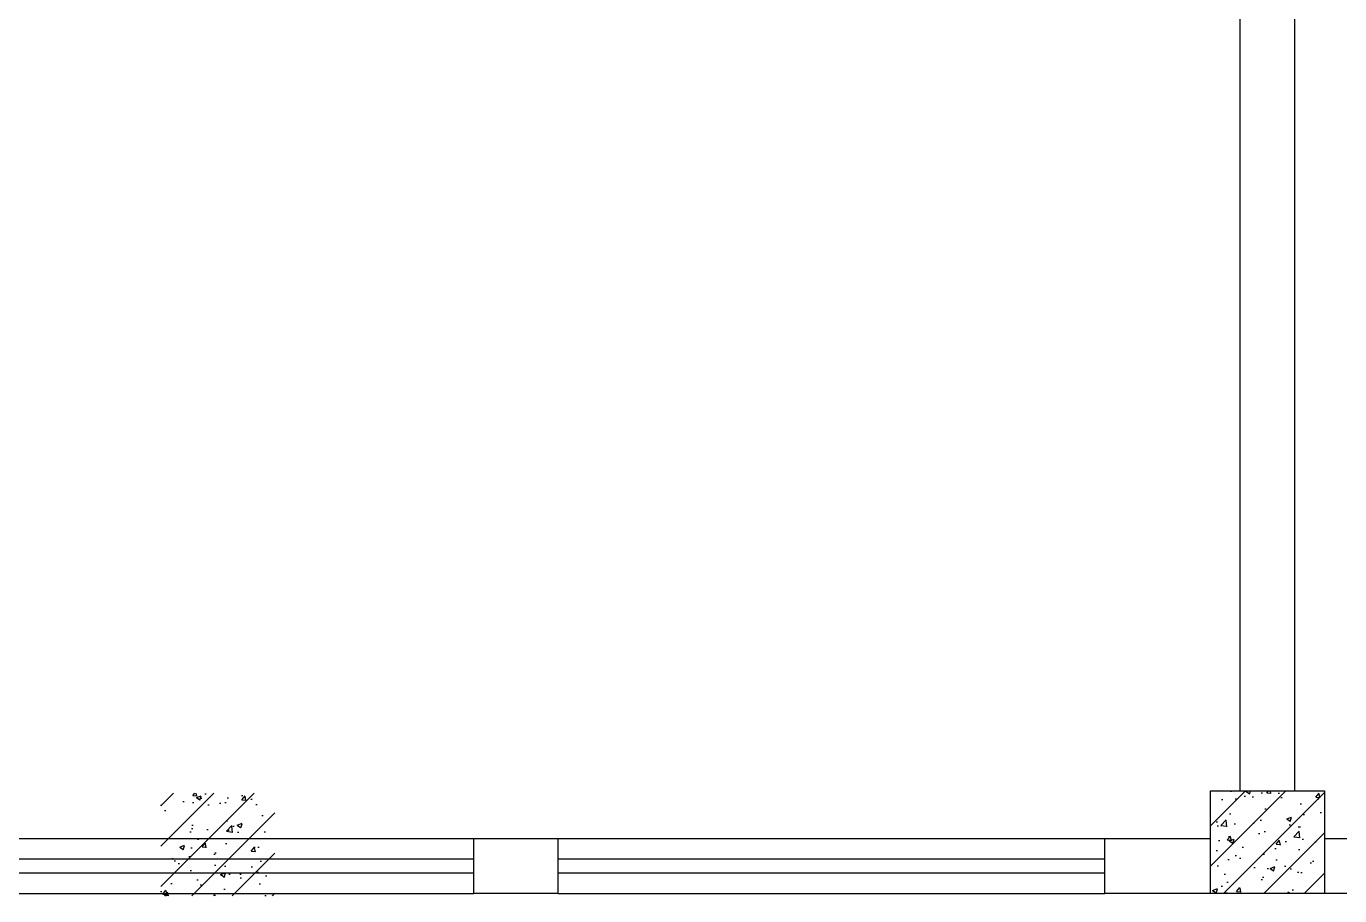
# Model space of a CAD drawing. Header units: millimetres. Extents: x 1454 to 76815, y 2126 to 32240.
# Drawn here: x 28942 to 32786, y 2126 to 4669 of the extents above; entities that cross this region are included whole.
import ezdxf

# ---------------------------------------------------------------- set-up
doc = ezdxf.new("R2010")
doc.units = ezdxf.units.MM
for name, color, linetype in [('BD0', 7, 'Continuous'), ('C', 7, 'Continuous'), ('Z', 7, 'Continuous'), ('Z1', 9, 'Continuous')]:
    doc.layers.add(name, color=color, linetype=linetype)

msp = doc.modelspace()

# ---------------------------------------------------------------- hatches: boundary and pattern name
at = {"layer": 'Z1'}
h = msp.add_hatch(dxfattribs=at)
h.set_pattern_fill('ANSI31', color=256, scale=666.666667, style=0)
h.set_pattern_definition([(45, (-1656292.01, -105565.38), (-58.925565, 58.925565), [])])
h.paths.add_polyline_path([(29335.6, 2426.3), (29669, 2426.3), (29669, 2126.3), (29335.6, 2126.3)])
h = msp.add_hatch(dxfattribs=at)
h.set_pattern_fill('AR-CONC', color=256, scale=20, style=0)
h.set_pattern_definition([(50, (-1656292.01, -105565.38), (143.4520365, -12.550427), [15, -165]), (355, (-1656292, -105565.38), (-27.750267, 150.438427), [12, -132]), (100.4514, (-1656280.05, -105566.43), (115.701876, 137.887908), [12.748038, -140.228422]), (46.1842, (-1656292, -105525.38), (213.44821, -33.103803), [22.5, -247.5]), (96.6356, (-1656274.22, -105528.14), (186.93254, 194.823574), [19.122058, -210.3426]), (351.1842, (-1656292, -105525.38), (186.93239, 194.82372), [18, -198]), (21, (-1656272.01, -105535.38), (119.3814104, -80.523778), [15, -165]), (326, (-1656272, -105535.38), (48.663066, 145.030009), [12, -132]), (71.4514, (-1656262.06, -105542.1), (168.044526, 64.506099), [12.748038, -140.228422]), (37.5, (-1656292.007, -105565.383), (2.431971, 66.5787708), [0, -130.4, 0, -134, 0, -132.5]), (7.5, (-1656292.01, -105565.38), (52.6139075, 78.8823424), [0, -76.4, 0, -127.4, 0, -50.5]), (327.5, (-1656336.607, -105565.383), (106.7644872, -4.5109743), [0, -50, 0, -156, 0, -207]), (317.5, (-1656356.61, -105565.38), (116.637234, 20.0209965), [0, -65, 0, -103.6, 0, -147])])
h.paths.add_polyline_path([(29335.6, 2426.3), (29669, 2426.3), (29669, 2126.3), (29335.6, 2126.3)])
h = msp.add_hatch(dxfattribs=at)
h.set_pattern_fill('ANSI31', color=256, scale=666.666667, style=0)
h.set_pattern_definition([(45, (-1446414.38, -531561.804), (-58.925565, 58.925565), [])])
h.paths.add_polyline_path([(32408.4, 2432.9), (32741.7, 2432.9), (32741.7, 2132.9), (32408.4, 2132.9)])
h = msp.add_hatch(dxfattribs=at)
h.set_pattern_fill('AR-CONC', color=256, scale=20, style=0)
h.set_pattern_definition([(50, (-1446414.38, -531561.8), (143.4520365, -12.550427), [15, -165]), (355, (-1446414.38, -531561.8), (-27.750267, 150.438427), [12, -132]), (100.4514, (-1446402.42, -531562.85), (115.701876, 137.887908), [12.748038, -140.228422]), (46.1842, (-1446414.38, -531521.8), (213.44821, -33.103803), [22.5, -247.5]), (96.6356, (-1446396.6, -531524.56), (186.93254, 194.823574), [19.122058, -210.3426]), (351.1842, (-1446414.38, -531521.8), (186.93239, 194.82372), [18, -198]), (21, (-1446394.38, -531531.8), (119.38141, -80.523778), [15, -165]), (326, (-1446394.38, -531531.8), (48.663066, 145.030009), [12, -132]), (71.4514, (-1446384.43, -531538.51), (168.044526, 64.506099), [12.748038, -140.228422]), (37.5, (-1446414.38, -531561.804), (2.431971, 66.5787708), [0, -130.4, 0, -134, 0, -132.5]), (7.5, (-1446414.38, -531561.804), (52.6139075, 78.8823424), [0, -76.4, 0, -127.4, 0, -50.5]), (327.5, (-1446458.98, -531561.804), (106.7644872, -4.5109743), [0, -50, 0, -156, 0, -207]), (317.5, (-1446478.98, -531561.8), (116.637234, 20.0209965), [0, -65, 0, -103.6, 0, -147])])
h.paths.add_polyline_path([(32408.4, 2432.9), (32741.7, 2432.9), (32741.7, 2132.9), (32408.4, 2132.9)])

# ---------------------------------------------------------------- linework, layer by layer
at = {"layer": 'BD0'}
for p, q in [((32495.1, 2432.9), (32495.1, 5916.3)), ((32655.1, 2432.9), (32655.1, 5916.3)), ((30498.4, 2292.9), (30251.7, 2292.9)), ((30251.7, 2132.9), (30251.7, 2292.9)), ((30498.4, 2132.9), (30498.4, 2292.9)), ((32408.4, 2292.9), (32098.4, 2292.9)), ((32098.4, 2132.9), (32098.4, 2292.9)), ((33051.7, 2292.9), (32741.7, 2292.9)), ((30498.4, 2132.9), (30251.7, 2132.9)), ((32408.4, 2132.9), (32098.4, 2132.9)), ((33051.7, 2132.9), (32741.7, 2132.9))]:
    msp.add_line(p, q, dxfattribs=at)
at = {"layer": 'C', "color": 7}
for p, q in [((30251.7, 2292.9), (28651.7, 2292.9)), ((32098.4, 2292.9), (30498.4, 2292.9)), ((30251.7, 2232.9), (28651.7, 2232.9)), ((32098.4, 2232.9), (30498.4, 2232.9)), ((28651.7, 2192.9), (30251.7, 2192.9)), ((30498.4, 2192.9), (32098.4, 2192.9)), ((28651.7, 2132.9), (30251.7, 2132.9)), ((30498.4, 2132.9), (32098.4, 2132.9))]:
    msp.add_line(p, q, dxfattribs=at)
at = {"layer": 'Z'}
msp.add_lwpolyline([(32408.4, 2432.9), (32741.7, 2432.9), (32741.7, 2132.9), (32408.4, 2132.9)], close=True, dxfattribs=at)

doc.saveas('drawing.dxf')
